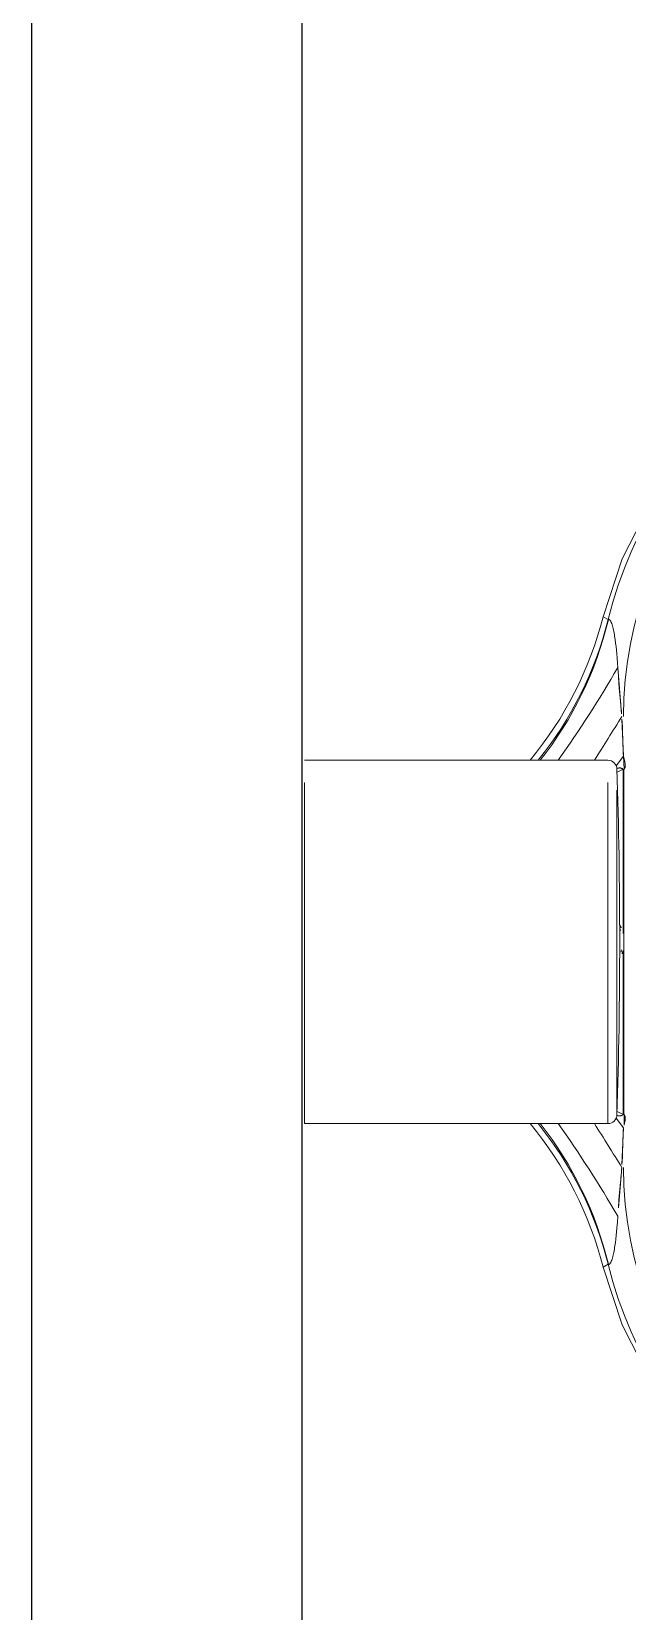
# Model space of a CAD drawing. Header units: inches. Extents: x 542787 to 543192, y 9574025 to 9574373.
# Drawn here: x 543040.541 to 543040.6072, y 9574114.2701 to 9574114.4456 of the extents above; entities that cross this region are included whole.
import ezdxf

# ---------------------------------------------------------------- set-up
doc = ezdxf.new("R2010")
doc.units = ezdxf.units.IN
doc.header["$MEASUREMENT"] = 0
doc.layers.add('I-ARQ', color=8, linetype='Continuous')

msp = doc.modelspace()

# ---------------------------------------------------------------- linework, layer by layer
at = {"layer": 'I-ARQ'}
for p, q in [((543040.54101, 9574115.05451), (543040.54101, 9574113.84451)), ((543040.57101, 9574115.05451), (543040.57101, 9574113.84451))]:
    msp.add_line(p, q, dxfattribs=at)
at = {"layer": 'I-ARQ', "lineweight": 5}
for points, knots in [([(543040.60449, 9574114.38064), (543040.60449, 9574114.38064), (543040.60662, 9574114.38705), (543040.60662, 9574114.38705), (543040.60662, 9574114.38705), (543040.60662, 9574114.38705), (543040.60967, 9574114.39308), (543040.60967, 9574114.39308), (543040.60967, 9574114.39308), (543040.60967, 9574114.39308), (543040.61356, 9574114.3986), (543040.61356, 9574114.3986), (543040.61356, 9574114.3986), (543040.61356, 9574114.3986), (543040.61822, 9574114.4035), (543040.61822, 9574114.4035), (543040.61822, 9574114.4035), (543040.61822, 9574114.4035), (543040.62355, 9574114.40766), (543040.62355, 9574114.40766), (543040.62355, 9574114.40766), (543040.62355, 9574114.40766), (543040.62943, 9574114.41101), (543040.62943, 9574114.41101), (543040.62943, 9574114.41101), (543040.62943, 9574114.41101), (543040.63574, 9574114.41346), (543040.63574, 9574114.41346), (543040.63574, 9574114.41346), (543040.63574, 9574114.41346), (543040.64234, 9574114.41497), (543040.64234, 9574114.41497), (543040.64234, 9574114.41497), (543040.64234, 9574114.41497), (543040.64909, 9574114.41551), (543040.64909, 9574114.41551)], [0, 0, 0, 0, 0.111111, 0.111111, 0.111111, 0.111111, 0.222222, 0.222222, 0.222222, 0.222222, 0.333333, 0.333333, 0.333333, 0.333333, 0.444444, 0.444444, 0.444444, 0.444444, 0.555556, 0.555556, 0.555556, 0.555556, 0.666667, 0.666667, 0.666667, 0.666667, 0.777778, 0.777778, 0.777778, 0.777778, 0.888889, 0.888889, 0.888889, 0.888889, 1, 1, 1, 1]), ([(543040.60506, 9574114.38031), (543040.61018, 9574114.40124), (543040.62932, 9574114.41568), (543040.65085, 9574114.41484), (543040.65085, 9574114.41484), (543040.67238, 9574114.41401), (543040.69035, 9574114.39813), (543040.69382, 9574114.37686)], [0, 0, 0, 0, 0.5, 0.5, 0.5, 0.5, 1, 1, 1, 1]), ([(543040.60676, 9574114.36955), (543040.60676, 9574114.3916), (543040.62369, 9574114.40996), (543040.64567, 9574114.41174), (543040.64567, 9574114.41174), (543040.66765, 9574114.41353), (543040.68731, 9574114.39814), (543040.69087, 9574114.37638)], [0, 0, 0, 0, 0.5, 0.5, 0.5, 0.5, 1, 1, 1, 1]), ([(543040.60506, 9574114.38031), (543040.60506, 9574114.38031), (543040.60506, 9574114.3803), (543040.60506, 9574114.3803), (543040.60506, 9574114.3803), (543040.60506, 9574114.3803), (543040.60507, 9574114.3803), (543040.60507, 9574114.3803), (543040.60507, 9574114.3803), (543040.60507, 9574114.3803), (543040.60507, 9574114.38029), (543040.60507, 9574114.38029), (543040.60507, 9574114.38029), (543040.60507, 9574114.38029), (543040.60507, 9574114.38029), (543040.60507, 9574114.38029), (543040.60507, 9574114.38029), (543040.60507, 9574114.38029), (543040.60507, 9574114.38029), (543040.60507, 9574114.38029), (543040.60507, 9574114.38029), (543040.60507, 9574114.38029), (543040.60507, 9574114.38029), (543040.60507, 9574114.38029), (543040.60507, 9574114.38029), (543040.60507, 9574114.38029), (543040.60508, 9574114.3803), (543040.60508, 9574114.3803), (543040.60508, 9574114.3803), (543040.60508, 9574114.3803), (543040.60508, 9574114.3803), (543040.60508, 9574114.3803)], [0, 0, 0, 0, 0.125, 0.125, 0.125, 0.125, 0.25, 0.25, 0.25, 0.25, 0.375, 0.375, 0.375, 0.375, 0.5, 0.5, 0.5, 0.5, 0.625, 0.625, 0.625, 0.625, 0.75, 0.75, 0.75, 0.75, 0.875, 0.875, 0.875, 0.875, 1, 1, 1, 1]), ([(543040.60508, 9574114.3803), (543040.60508, 9574114.3803), (543040.6051, 9574114.38031), (543040.6051, 9574114.38031), (543040.6051, 9574114.38031), (543040.6051, 9574114.38031), (543040.60511, 9574114.38033), (543040.60511, 9574114.38033), (543040.60511, 9574114.38033), (543040.60511, 9574114.38033), (543040.60513, 9574114.38033), (543040.60513, 9574114.38033), (543040.60513, 9574114.38033), (543040.60513, 9574114.38033), (543040.60515, 9574114.38033), (543040.60515, 9574114.38033), (543040.60515, 9574114.38033), (543040.60515, 9574114.38033), (543040.60517, 9574114.38033), (543040.60517, 9574114.38033), (543040.60517, 9574114.38033), (543040.60517, 9574114.38033), (543040.60519, 9574114.38032), (543040.60519, 9574114.38032), (543040.60519, 9574114.38032), (543040.60519, 9574114.38032), (543040.60521, 9574114.3803), (543040.60521, 9574114.3803), (543040.60521, 9574114.3803), (543040.60521, 9574114.3803), (543040.60523, 9574114.38029), (543040.60523, 9574114.38029), (543040.60523, 9574114.38029), (543040.60523, 9574114.38029), (543040.60525, 9574114.38026), (543040.60525, 9574114.38026), (543040.60525, 9574114.38026), (543040.60525, 9574114.38026), (543040.60527, 9574114.38024), (543040.60527, 9574114.38024), (543040.60527, 9574114.38024), (543040.60527, 9574114.38024), (543040.60529, 9574114.3802), (543040.60529, 9574114.3802), (543040.60529, 9574114.3802), (543040.60529, 9574114.3802), (543040.60532, 9574114.38017), (543040.60532, 9574114.38017), (543040.60532, 9574114.38017), (543040.60532, 9574114.38017), (543040.60534, 9574114.38013), (543040.60534, 9574114.38013), (543040.60534, 9574114.38013), (543040.60534, 9574114.38013), (543040.60536, 9574114.38008), (543040.60536, 9574114.38008), (543040.60536, 9574114.38008), (543040.60536, 9574114.38008), (543040.6054, 9574114.37998), (543040.6054, 9574114.37998), (543040.6054, 9574114.37998), (543040.6054, 9574114.37998), (543040.60545, 9574114.37987), (543040.60545, 9574114.37987), (543040.60545, 9574114.37987), (543040.60545, 9574114.37987), (543040.60549, 9574114.37975), (543040.60549, 9574114.37975), (543040.60549, 9574114.37975), (543040.60549, 9574114.37975), (543040.60553, 9574114.37961), (543040.60553, 9574114.37961), (543040.60553, 9574114.37961), (543040.60553, 9574114.37961), (543040.60558, 9574114.37947), (543040.60558, 9574114.37947), (543040.60558, 9574114.37947), (543040.60558, 9574114.37947), (543040.60561, 9574114.37932), (543040.60561, 9574114.37932), (543040.60561, 9574114.37932), (543040.60561, 9574114.37932), (543040.60565, 9574114.37915), (543040.60565, 9574114.37915), (543040.60565, 9574114.37915), (543040.60565, 9574114.37915), (543040.60569, 9574114.37899), (543040.60569, 9574114.37899), (543040.60569, 9574114.37899), (543040.60569, 9574114.37899), (543040.60572, 9574114.37882), (543040.60572, 9574114.37882), (543040.60572, 9574114.37882), (543040.60572, 9574114.37882), (543040.60575, 9574114.37864), (543040.60575, 9574114.37864), (543040.60575, 9574114.37864), (543040.60575, 9574114.37864), (543040.60578, 9574114.37846), (543040.60578, 9574114.37846), (543040.60578, 9574114.37846), (543040.60578, 9574114.37846), (543040.60581, 9574114.37828), (543040.60581, 9574114.37828), (543040.60581, 9574114.37828), (543040.60581, 9574114.37828), (543040.60584, 9574114.37809), (543040.60584, 9574114.37809), (543040.60584, 9574114.37809), (543040.60584, 9574114.37809), (543040.60589, 9574114.37771), (543040.60589, 9574114.37771), (543040.60589, 9574114.37771), (543040.60589, 9574114.37771), (543040.60594, 9574114.37731), (543040.60594, 9574114.37731), (543040.60594, 9574114.37731), (543040.60594, 9574114.37731), (543040.60598, 9574114.37691), (543040.60598, 9574114.37691), (543040.60598, 9574114.37691), (543040.60598, 9574114.37691), (543040.60602, 9574114.3765), (543040.60602, 9574114.3765), (543040.60602, 9574114.3765), (543040.60602, 9574114.3765), (543040.60605, 9574114.37608), (543040.60605, 9574114.37608), (543040.60605, 9574114.37608), (543040.60605, 9574114.37608), (543040.6061, 9574114.37543), (543040.6061, 9574114.37543), (543040.6061, 9574114.37543), (543040.6061, 9574114.37543), (543040.60613, 9574114.37498), (543040.60613, 9574114.37498)], [0, 0, 0, 0, 0.029412, 0.029412, 0.029412, 0.029412, 0.058824, 0.058824, 0.058824, 0.058824, 0.088235, 0.088235, 0.088235, 0.088235, 0.117647, 0.117647, 0.117647, 0.117647, 0.147059, 0.147059, 0.147059, 0.147059, 0.176471, 0.176471, 0.176471, 0.176471, 0.205882, 0.205882, 0.205882, 0.205882, 0.235294, 0.235294, 0.235294, 0.235294, 0.264706, 0.264706, 0.264706, 0.264706, 0.294118, 0.294118, 0.294118, 0.294118, 0.323529, 0.323529, 0.323529, 0.323529, 0.352941, 0.352941, 0.352941, 0.352941, 0.382353, 0.382353, 0.382353, 0.382353, 0.411765, 0.411765, 0.411765, 0.411765, 0.441176, 0.441176, 0.441176, 0.441176, 0.470588, 0.470588, 0.470588, 0.470588, 0.5, 0.5, 0.5, 0.5, 0.529412, 0.529412, 0.529412, 0.529412, 0.558824, 0.558824, 0.558824, 0.558824, 0.588235, 0.588235, 0.588235, 0.588235, 0.617647, 0.617647, 0.617647, 0.617647, 0.647059, 0.647059, 0.647059, 0.647059, 0.676471, 0.676471, 0.676471, 0.676471, 0.705882, 0.705882, 0.705882, 0.705882, 0.735294, 0.735294, 0.735294, 0.735294, 0.764706, 0.764706, 0.764706, 0.764706, 0.794118, 0.794118, 0.794118, 0.794118, 0.823529, 0.823529, 0.823529, 0.823529, 0.852941, 0.852941, 0.852941, 0.852941, 0.882353, 0.882353, 0.882353, 0.882353, 0.911765, 0.911765, 0.911765, 0.911765, 0.941176, 0.941176, 0.941176, 0.941176, 0.970588, 0.970588, 0.970588, 0.970588, 1, 1, 1, 1]), ([(543040.60613, 9574114.37498), (543040.60613, 9574114.37498), (543040.60619, 9574114.37406), (543040.60619, 9574114.37406), (543040.60619, 9574114.37406), (543040.60619, 9574114.37406), (543040.60625, 9574114.37317), (543040.60625, 9574114.37317), (543040.60625, 9574114.37317), (543040.60625, 9574114.37317), (543040.60632, 9574114.37234), (543040.60632, 9574114.37234), (543040.60632, 9574114.37234), (543040.60632, 9574114.37234), (543040.60639, 9574114.37162), (543040.60639, 9574114.37162), (543040.60639, 9574114.37162), (543040.60639, 9574114.37162), (543040.60642, 9574114.3712), (543040.60642, 9574114.3712), (543040.60642, 9574114.3712), (543040.60642, 9574114.3712), (543040.60645, 9574114.37099), (543040.60645, 9574114.37099), (543040.60645, 9574114.37099), (543040.60645, 9574114.37099), (543040.60648, 9574114.3707), (543040.60648, 9574114.3707), (543040.60648, 9574114.3707), (543040.60648, 9574114.3707), (543040.60651, 9574114.37041), (543040.60651, 9574114.37041), (543040.60651, 9574114.37041), (543040.60651, 9574114.37041), (543040.60653, 9574114.37013), (543040.60653, 9574114.37013), (543040.60653, 9574114.37013), (543040.60653, 9574114.37013), (543040.60655, 9574114.36984), (543040.60655, 9574114.36984), (543040.60655, 9574114.36984), (543040.60655, 9574114.36984), (543040.60657, 9574114.36955), (543040.60657, 9574114.36955)], [0, 0, 0, 0, 0.090909, 0.090909, 0.090909, 0.090909, 0.181818, 0.181818, 0.181818, 0.181818, 0.272727, 0.272727, 0.272727, 0.272727, 0.363636, 0.363636, 0.363636, 0.363636, 0.454545, 0.454545, 0.454545, 0.454545, 0.545455, 0.545455, 0.545455, 0.545455, 0.636364, 0.636364, 0.636364, 0.636364, 0.727273, 0.727273, 0.727273, 0.727273, 0.818182, 0.818182, 0.818182, 0.818182, 0.909091, 0.909091, 0.909091, 0.909091, 1, 1, 1, 1]), ([(543040.60676, 9574114.36516), (543040.60676, 9574114.36516), (543040.60674, 9574114.36548), (543040.60674, 9574114.36548), (543040.60674, 9574114.36548), (543040.60674, 9574114.36548), (543040.60673, 9574114.36581), (543040.60673, 9574114.36581), (543040.60673, 9574114.36581), (543040.60673, 9574114.36581), (543040.60672, 9574114.36602), (543040.60672, 9574114.36602), (543040.60672, 9574114.36602), (543040.60672, 9574114.36602), (543040.6067, 9574114.36645), (543040.6067, 9574114.36645), (543040.6067, 9574114.36645), (543040.6067, 9574114.36645), (543040.60668, 9574114.36708), (543040.60668, 9574114.36708), (543040.60668, 9574114.36708), (543040.60668, 9574114.36708), (543040.60666, 9574114.36771), (543040.60666, 9574114.36771), (543040.60666, 9574114.36771), (543040.60666, 9574114.36771), (543040.60664, 9574114.36834), (543040.60664, 9574114.36834), (543040.60664, 9574114.36834), (543040.60664, 9574114.36834), (543040.60661, 9574114.36896), (543040.60661, 9574114.36896), (543040.60661, 9574114.36896), (543040.60661, 9574114.36896), (543040.60659, 9574114.36925), (543040.60659, 9574114.36925), (543040.60659, 9574114.36925), (543040.60659, 9574114.36925), (543040.60657, 9574114.36955), (543040.60657, 9574114.36955)], [0, 0, 0, 0, 0.1, 0.1, 0.1, 0.1, 0.2, 0.2, 0.2, 0.2, 0.3, 0.3, 0.3, 0.3, 0.4, 0.4, 0.4, 0.4, 0.5, 0.5, 0.5, 0.5, 0.6, 0.6, 0.6, 0.6, 0.7, 0.7, 0.7, 0.7, 0.8, 0.8, 0.8, 0.8, 0.9, 0.9, 0.9, 0.9, 1, 1, 1, 1]), ([(543040.60676, 9574114.36516), (543040.60676, 9574114.36516), (543040.60685, 9574114.3648), (543040.60685, 9574114.3648), (543040.60685, 9574114.3648), (543040.60685, 9574114.3648), (543040.6069, 9574114.36459), (543040.6069, 9574114.36459), (543040.6069, 9574114.36459), (543040.6069, 9574114.36459), (543040.60692, 9574114.36446), (543040.60692, 9574114.36446), (543040.60692, 9574114.36446), (543040.60692, 9574114.36446), (543040.60694, 9574114.36433), (543040.60694, 9574114.36433), (543040.60694, 9574114.36433), (543040.60694, 9574114.36433), (543040.60696, 9574114.36424), (543040.60696, 9574114.36424), (543040.60696, 9574114.36424), (543040.60696, 9574114.36424), (543040.60696, 9574114.36415), (543040.60696, 9574114.36415), (543040.60696, 9574114.36415), (543040.60696, 9574114.36415), (543040.60696, 9574114.3641), (543040.60696, 9574114.3641), (543040.60696, 9574114.3641), (543040.60696, 9574114.3641), (543040.60696, 9574114.36405), (543040.60696, 9574114.36405), (543040.60696, 9574114.36405), (543040.60696, 9574114.36405), (543040.60696, 9574114.36401), (543040.60696, 9574114.36401), (543040.60696, 9574114.36401), (543040.60696, 9574114.36401), (543040.60695, 9574114.36396), (543040.60695, 9574114.36396), (543040.60695, 9574114.36396), (543040.60695, 9574114.36396), (543040.60694, 9574114.36392), (543040.60694, 9574114.36392), (543040.60694, 9574114.36392), (543040.60694, 9574114.36392), (543040.60693, 9574114.36387), (543040.60693, 9574114.36387), (543040.60693, 9574114.36387), (543040.60693, 9574114.36387), (543040.60691, 9574114.36383), (543040.60691, 9574114.36383), (543040.60691, 9574114.36383), (543040.60691, 9574114.36383), (543040.60689, 9574114.36379), (543040.60689, 9574114.36379), (543040.60689, 9574114.36379), (543040.60689, 9574114.36379), (543040.60687, 9574114.36376), (543040.60687, 9574114.36376), (543040.60687, 9574114.36376), (543040.60687, 9574114.36376), (543040.60685, 9574114.36372), (543040.60685, 9574114.36372), (543040.60685, 9574114.36372), (543040.60685, 9574114.36372), (543040.60683, 9574114.36371), (543040.60683, 9574114.36371), (543040.60683, 9574114.36371), (543040.60683, 9574114.36371), (543040.60682, 9574114.36369), (543040.60682, 9574114.36369)], [0, 0, 0, 0, 0.055556, 0.055556, 0.055556, 0.055556, 0.111111, 0.111111, 0.111111, 0.111111, 0.166667, 0.166667, 0.166667, 0.166667, 0.222222, 0.222222, 0.222222, 0.222222, 0.277778, 0.277778, 0.277778, 0.277778, 0.333333, 0.333333, 0.333333, 0.333333, 0.388889, 0.388889, 0.388889, 0.388889, 0.444444, 0.444444, 0.444444, 0.444444, 0.5, 0.5, 0.5, 0.5, 0.555556, 0.555556, 0.555556, 0.555556, 0.611111, 0.611111, 0.611111, 0.611111, 0.666667, 0.666667, 0.666667, 0.666667, 0.722222, 0.722222, 0.722222, 0.722222, 0.777778, 0.777778, 0.777778, 0.777778, 0.833333, 0.833333, 0.833333, 0.833333, 0.888889, 0.888889, 0.888889, 0.888889, 0.944444, 0.944444, 0.944444, 0.944444, 1, 1, 1, 1]), ([(543040.60603, 9574114.36378), (543040.60603, 9574114.36378), (543040.60612, 9574114.3638), (543040.60612, 9574114.3638), (543040.60612, 9574114.3638), (543040.60612, 9574114.3638), (543040.6062, 9574114.36382), (543040.6062, 9574114.36382), (543040.6062, 9574114.36382), (543040.6062, 9574114.36382), (543040.60624, 9574114.36382), (543040.60624, 9574114.36382), (543040.60624, 9574114.36382), (543040.60624, 9574114.36382), (543040.60628, 9574114.36383), (543040.60628, 9574114.36383), (543040.60628, 9574114.36383), (543040.60628, 9574114.36383), (543040.60632, 9574114.36383), (543040.60632, 9574114.36383), (543040.60632, 9574114.36383), (543040.60632, 9574114.36383), (543040.60636, 9574114.36383), (543040.60636, 9574114.36383), (543040.60636, 9574114.36383), (543040.60636, 9574114.36383), (543040.6064, 9574114.36383), (543040.6064, 9574114.36383), (543040.6064, 9574114.36383), (543040.6064, 9574114.36383), (543040.60644, 9574114.36383), (543040.60644, 9574114.36383), (543040.60644, 9574114.36383), (543040.60644, 9574114.36383), (543040.60648, 9574114.36382), (543040.60648, 9574114.36382), (543040.60648, 9574114.36382), (543040.60648, 9574114.36382), (543040.60651, 9574114.36381), (543040.60651, 9574114.36381), (543040.60651, 9574114.36381), (543040.60651, 9574114.36381), (543040.60654, 9574114.36379), (543040.60654, 9574114.36379), (543040.60654, 9574114.36379), (543040.60654, 9574114.36379), (543040.60658, 9574114.36378), (543040.60658, 9574114.36378), (543040.60658, 9574114.36378), (543040.60658, 9574114.36378), (543040.60661, 9574114.36376), (543040.60661, 9574114.36376), (543040.60661, 9574114.36376), (543040.60661, 9574114.36376), (543040.60664, 9574114.36374), (543040.60664, 9574114.36374), (543040.60664, 9574114.36374), (543040.60664, 9574114.36374), (543040.60667, 9574114.36372), (543040.60667, 9574114.36372), (543040.60667, 9574114.36372), (543040.60667, 9574114.36372), (543040.6067, 9574114.3637), (543040.6067, 9574114.3637), (543040.6067, 9574114.3637), (543040.6067, 9574114.3637), (543040.60671, 9574114.36369), (543040.60671, 9574114.36369)], [0, 0, 0, 0, 0.058824, 0.058824, 0.058824, 0.058824, 0.117647, 0.117647, 0.117647, 0.117647, 0.176471, 0.176471, 0.176471, 0.176471, 0.235294, 0.235294, 0.235294, 0.235294, 0.294118, 0.294118, 0.294118, 0.294118, 0.352941, 0.352941, 0.352941, 0.352941, 0.411765, 0.411765, 0.411765, 0.411765, 0.470588, 0.470588, 0.470588, 0.470588, 0.529412, 0.529412, 0.529412, 0.529412, 0.588235, 0.588235, 0.588235, 0.588235, 0.647059, 0.647059, 0.647059, 0.647059, 0.705882, 0.705882, 0.705882, 0.705882, 0.764706, 0.764706, 0.764706, 0.764706, 0.823529, 0.823529, 0.823529, 0.823529, 0.882353, 0.882353, 0.882353, 0.882353, 0.941176, 0.941176, 0.941176, 0.941176, 1, 1, 1, 1]), ([(543040.60671, 9574114.36369), (543040.60671, 9574114.36369), (543040.60672, 9574114.36365), (543040.60672, 9574114.36365), (543040.60672, 9574114.36365), (543040.60672, 9574114.36365), (543040.60672, 9574114.36364), (543040.60672, 9574114.36364), (543040.60672, 9574114.36364), (543040.60672, 9574114.36364), (543040.60672, 9574114.36359), (543040.60672, 9574114.36359), (543040.60672, 9574114.36359), (543040.60672, 9574114.36359), (543040.60672, 9574114.36349), (543040.60672, 9574114.36349), (543040.60672, 9574114.36349), (543040.60672, 9574114.36349), (543040.60672, 9574114.36328), (543040.60672, 9574114.36328), (543040.60672, 9574114.36328), (543040.60672, 9574114.36328), (543040.60672, 9574114.36287), (543040.60672, 9574114.36287), (543040.60672, 9574114.36287), (543040.60672, 9574114.36287), (543040.60672, 9574114.36203), (543040.60672, 9574114.36203), (543040.60672, 9574114.36203), (543040.60672, 9574114.36203), (543040.60672, 9574114.35855), (543040.60672, 9574114.35855), (543040.60672, 9574114.35855), (543040.60672, 9574114.35855), (543040.60672, 9574114.34545), (543040.60672, 9574114.34545)], [0, 0, 0, 0, 0.111111, 0.111111, 0.111111, 0.111111, 0.222222, 0.222222, 0.222222, 0.222222, 0.333333, 0.333333, 0.333333, 0.333333, 0.444444, 0.444444, 0.444444, 0.444444, 0.555556, 0.555556, 0.555556, 0.555556, 0.666667, 0.666667, 0.666667, 0.666667, 0.777778, 0.777778, 0.777778, 0.777778, 0.888889, 0.888889, 0.888889, 0.888889, 1, 1, 1, 1]), ([(543040.60682, 9574114.36369), (543040.60682, 9574114.36369), (543040.60681, 9574114.36365), (543040.60681, 9574114.36365), (543040.60681, 9574114.36365), (543040.60681, 9574114.36365), (543040.60681, 9574114.36363), (543040.60681, 9574114.36363), (543040.60681, 9574114.36363), (543040.60681, 9574114.36363), (543040.60681, 9574114.36358), (543040.60681, 9574114.36358), (543040.60681, 9574114.36358), (543040.60681, 9574114.36358), (543040.60681, 9574114.36348), (543040.60681, 9574114.36348), (543040.60681, 9574114.36348), (543040.60681, 9574114.36348), (543040.60681, 9574114.36326), (543040.60681, 9574114.36326), (543040.60681, 9574114.36326), (543040.60681, 9574114.36326), (543040.60681, 9574114.36283), (543040.60681, 9574114.36283), (543040.60681, 9574114.36283), (543040.60681, 9574114.36283), (543040.60681, 9574114.36195), (543040.60681, 9574114.36195), (543040.60681, 9574114.36195), (543040.60681, 9574114.36195), (543040.60681, 9574114.35829), (543040.60681, 9574114.35829), (543040.60681, 9574114.35829), (543040.60681, 9574114.35829), (543040.60681, 9574114.34451), (543040.60681, 9574114.34451)], [0, 0, 0, 0, 0.111111, 0.111111, 0.111111, 0.111111, 0.222222, 0.222222, 0.222222, 0.222222, 0.333333, 0.333333, 0.333333, 0.333333, 0.444444, 0.444444, 0.444444, 0.444444, 0.555556, 0.555556, 0.555556, 0.555556, 0.666667, 0.666667, 0.666667, 0.666667, 0.777778, 0.777778, 0.777778, 0.777778, 0.888889, 0.888889, 0.888889, 0.888889, 1, 1, 1, 1]), ([(543040.60672, 9574114.34356), (543040.60672, 9574114.34356), (543040.60672, 9574114.33182), (543040.60672, 9574114.33182), (543040.60672, 9574114.33182), (543040.60672, 9574114.33182), (543040.60672, 9574114.32739), (543040.60672, 9574114.32739), (543040.60672, 9574114.32739), (543040.60672, 9574114.32739), (543040.60672, 9574114.32634), (543040.60672, 9574114.32634), (543040.60672, 9574114.32634), (543040.60672, 9574114.32634), (543040.60672, 9574114.32583), (543040.60672, 9574114.32583), (543040.60672, 9574114.32583), (543040.60672, 9574114.32583), (543040.60672, 9574114.32558), (543040.60672, 9574114.32558), (543040.60672, 9574114.32558), (543040.60672, 9574114.32558), (543040.60672, 9574114.32545), (543040.60672, 9574114.32545), (543040.60672, 9574114.32545), (543040.60672, 9574114.32545), (543040.60672, 9574114.32539), (543040.60672, 9574114.32539), (543040.60672, 9574114.32539), (543040.60672, 9574114.32539), (543040.60672, 9574114.32537), (543040.60672, 9574114.32537), (543040.60672, 9574114.32537), (543040.60672, 9574114.32537), (543040.60671, 9574114.32532), (543040.60671, 9574114.32532)], [0, 0, 0, 0, 0.111111, 0.111111, 0.111111, 0.111111, 0.222222, 0.222222, 0.222222, 0.222222, 0.333333, 0.333333, 0.333333, 0.333333, 0.444444, 0.444444, 0.444444, 0.444444, 0.555556, 0.555556, 0.555556, 0.555556, 0.666667, 0.666667, 0.666667, 0.666667, 0.777778, 0.777778, 0.777778, 0.777778, 0.888889, 0.888889, 0.888889, 0.888889, 1, 1, 1, 1]), ([(543040.60681, 9574114.34451), (543040.60681, 9574114.34451), (543040.60681, 9574114.33218), (543040.60681, 9574114.33218), (543040.60681, 9574114.33218), (543040.60681, 9574114.33218), (543040.60681, 9574114.3275), (543040.60681, 9574114.3275), (543040.60681, 9574114.3275), (543040.60681, 9574114.3275), (543040.60681, 9574114.32639), (543040.60681, 9574114.32639), (543040.60681, 9574114.32639), (543040.60681, 9574114.32639), (543040.60681, 9574114.32585), (543040.60681, 9574114.32585), (543040.60681, 9574114.32585), (543040.60681, 9574114.32585), (543040.60681, 9574114.32559), (543040.60681, 9574114.32559), (543040.60681, 9574114.32559), (543040.60681, 9574114.32559), (543040.60681, 9574114.32546), (543040.60681, 9574114.32546), (543040.60681, 9574114.32546), (543040.60681, 9574114.32546), (543040.60681, 9574114.32539), (543040.60681, 9574114.32539), (543040.60681, 9574114.32539), (543040.60681, 9574114.32539), (543040.60681, 9574114.32537), (543040.60681, 9574114.32537), (543040.60681, 9574114.32537), (543040.60681, 9574114.32537), (543040.60682, 9574114.32532), (543040.60682, 9574114.32532)], [0, 0, 0, 0, 0.111111, 0.111111, 0.111111, 0.111111, 0.222222, 0.222222, 0.222222, 0.222222, 0.333333, 0.333333, 0.333333, 0.333333, 0.444444, 0.444444, 0.444444, 0.444444, 0.555556, 0.555556, 0.555556, 0.555556, 0.666667, 0.666667, 0.666667, 0.666667, 0.777778, 0.777778, 0.777778, 0.777778, 0.888889, 0.888889, 0.888889, 0.888889, 1, 1, 1, 1]), ([(543040.57101, 9574114.33703), (543040.57101, 9574114.33703), (543040.57101, 9574114.33703), (543040.57101, 9574114.33703), (543040.57101, 9574114.33703), (543040.57101, 9574114.33703), (543040.57101, 9574114.33703), (543040.57101, 9574114.33703), (543040.57101, 9574114.33703), (543040.57101, 9574114.33703), (543040.57101, 9574114.33703), (543040.57101, 9574114.33703), (543040.57101, 9574114.33703), (543040.57101, 9574114.33703), (543040.57101, 9574114.33703), (543040.57101, 9574114.33703), (543040.57101, 9574114.33703), (543040.57101, 9574114.33703), (543040.57101, 9574114.33703), (543040.57101, 9574114.33703), (543040.57101, 9574114.33703), (543040.57101, 9574114.33703), (543040.57101, 9574114.33703), (543040.57101, 9574114.33703), (543040.57101, 9574114.33703), (543040.57101, 9574114.33703), (543040.57101, 9574114.33703), (543040.57101, 9574114.33703), (543040.57101, 9574114.33703), (543040.57101, 9574114.33703), (543040.57101, 9574114.33703), (543040.57101, 9574114.33703), (543040.57101, 9574114.33703), (543040.57101, 9574114.33703), (543040.57101, 9574114.33703), (543040.57101, 9574114.33703)], [0, 0, 0, 0, 0.111111, 0.111111, 0.111111, 0.111111, 0.222222, 0.222222, 0.222222, 0.222222, 0.333333, 0.333333, 0.333333, 0.333333, 0.444444, 0.444444, 0.444444, 0.444444, 0.555556, 0.555556, 0.555556, 0.555556, 0.666667, 0.666667, 0.666667, 0.666667, 0.777778, 0.777778, 0.777778, 0.777778, 0.888889, 0.888889, 0.888889, 0.888889, 1, 1, 1, 1]), ([(543040.60671, 9574114.32532), (543040.60671, 9574114.32532), (543040.6067, 9574114.32531), (543040.6067, 9574114.32531), (543040.6067, 9574114.32531), (543040.6067, 9574114.32531), (543040.60667, 9574114.32529), (543040.60667, 9574114.32529), (543040.60667, 9574114.32529), (543040.60667, 9574114.32529), (543040.60663, 9574114.32527), (543040.60663, 9574114.32527), (543040.60663, 9574114.32527), (543040.60663, 9574114.32527), (543040.6066, 9574114.32524), (543040.6066, 9574114.32524), (543040.6066, 9574114.32524), (543040.6066, 9574114.32524), (543040.60656, 9574114.32523), (543040.60656, 9574114.32523), (543040.60656, 9574114.32523), (543040.60656, 9574114.32523), (543040.60652, 9574114.32521), (543040.60652, 9574114.32521), (543040.60652, 9574114.32521), (543040.60652, 9574114.32521), (543040.60648, 9574114.3252), (543040.60648, 9574114.3252), (543040.60648, 9574114.3252), (543040.60648, 9574114.3252), (543040.60644, 9574114.32519), (543040.60644, 9574114.32519), (543040.60644, 9574114.32519), (543040.60644, 9574114.32519), (543040.6064, 9574114.32518), (543040.6064, 9574114.32518), (543040.6064, 9574114.32518), (543040.6064, 9574114.32518), (543040.60636, 9574114.32518), (543040.60636, 9574114.32518), (543040.60636, 9574114.32518), (543040.60636, 9574114.32518), (543040.60631, 9574114.32518), (543040.60631, 9574114.32518), (543040.60631, 9574114.32518), (543040.60631, 9574114.32518), (543040.60627, 9574114.32518), (543040.60627, 9574114.32518), (543040.60627, 9574114.32518), (543040.60627, 9574114.32518), (543040.60622, 9574114.32519), (543040.60622, 9574114.32519), (543040.60622, 9574114.32519), (543040.60622, 9574114.32519), (543040.60617, 9574114.3252), (543040.60617, 9574114.3252), (543040.60617, 9574114.3252), (543040.60617, 9574114.3252), (543040.60608, 9574114.32522), (543040.60608, 9574114.32522), (543040.60608, 9574114.32522), (543040.60608, 9574114.32522), (543040.60603, 9574114.32523), (543040.60603, 9574114.32523)], [0, 0, 0, 0, 0.0625, 0.0625, 0.0625, 0.0625, 0.125, 0.125, 0.125, 0.125, 0.1875, 0.1875, 0.1875, 0.1875, 0.25, 0.25, 0.25, 0.25, 0.3125, 0.3125, 0.3125, 0.3125, 0.375, 0.375, 0.375, 0.375, 0.4375, 0.4375, 0.4375, 0.4375, 0.5, 0.5, 0.5, 0.5, 0.5625, 0.5625, 0.5625, 0.5625, 0.625, 0.625, 0.625, 0.625, 0.6875, 0.6875, 0.6875, 0.6875, 0.75, 0.75, 0.75, 0.75, 0.8125, 0.8125, 0.8125, 0.8125, 0.875, 0.875, 0.875, 0.875, 0.9375, 0.9375, 0.9375, 0.9375, 1, 1, 1, 1]), ([(543040.60682, 9574114.32532), (543040.60682, 9574114.32532), (543040.60684, 9574114.32529), (543040.60684, 9574114.32529), (543040.60684, 9574114.32529), (543040.60684, 9574114.32529), (543040.60687, 9574114.32526), (543040.60687, 9574114.32526), (543040.60687, 9574114.32526), (543040.60687, 9574114.32526), (543040.60689, 9574114.32523), (543040.60689, 9574114.32523), (543040.60689, 9574114.32523), (543040.60689, 9574114.32523), (543040.60691, 9574114.3252), (543040.60691, 9574114.3252), (543040.60691, 9574114.3252), (543040.60691, 9574114.3252), (543040.60692, 9574114.32516), (543040.60692, 9574114.32516), (543040.60692, 9574114.32516), (543040.60692, 9574114.32516), (543040.60694, 9574114.32512), (543040.60694, 9574114.32512), (543040.60694, 9574114.32512), (543040.60694, 9574114.32512), (543040.60695, 9574114.32508), (543040.60695, 9574114.32508), (543040.60695, 9574114.32508), (543040.60695, 9574114.32508), (543040.60695, 9574114.32504), (543040.60695, 9574114.32504), (543040.60695, 9574114.32504), (543040.60695, 9574114.32504), (543040.60696, 9574114.32499), (543040.60696, 9574114.32499), (543040.60696, 9574114.32499), (543040.60696, 9574114.32499), (543040.60696, 9574114.32495), (543040.60696, 9574114.32495), (543040.60696, 9574114.32495), (543040.60696, 9574114.32495), (543040.60696, 9574114.32487), (543040.60696, 9574114.32487), (543040.60696, 9574114.32487), (543040.60696, 9574114.32487), (543040.60696, 9574114.32478), (543040.60696, 9574114.32478), (543040.60696, 9574114.32478), (543040.60696, 9574114.32478), (543040.60695, 9574114.3247), (543040.60695, 9574114.3247), (543040.60695, 9574114.3247), (543040.60695, 9574114.3247), (543040.60693, 9574114.32461), (543040.60693, 9574114.32461), (543040.60693, 9574114.32461), (543040.60693, 9574114.32461), (543040.60692, 9574114.32453), (543040.60692, 9574114.32453), (543040.60692, 9574114.32453), (543040.60692, 9574114.32453), (543040.60689, 9574114.32438), (543040.60689, 9574114.32438), (543040.60689, 9574114.32438), (543040.60689, 9574114.32438), (543040.60683, 9574114.32415), (543040.60683, 9574114.32415), (543040.60683, 9574114.32415), (543040.60683, 9574114.32415), (543040.60676, 9574114.32385), (543040.60676, 9574114.32385)], [0, 0, 0, 0, 0.055556, 0.055556, 0.055556, 0.055556, 0.111111, 0.111111, 0.111111, 0.111111, 0.166667, 0.166667, 0.166667, 0.166667, 0.222222, 0.222222, 0.222222, 0.222222, 0.277778, 0.277778, 0.277778, 0.277778, 0.333333, 0.333333, 0.333333, 0.333333, 0.388889, 0.388889, 0.388889, 0.388889, 0.444444, 0.444444, 0.444444, 0.444444, 0.5, 0.5, 0.5, 0.5, 0.555556, 0.555556, 0.555556, 0.555556, 0.611111, 0.611111, 0.611111, 0.611111, 0.666667, 0.666667, 0.666667, 0.666667, 0.722222, 0.722222, 0.722222, 0.722222, 0.777778, 0.777778, 0.777778, 0.777778, 0.833333, 0.833333, 0.833333, 0.833333, 0.888889, 0.888889, 0.888889, 0.888889, 0.944444, 0.944444, 0.944444, 0.944444, 1, 1, 1, 1]), ([(543040.60676, 9574114.32385), (543040.60676, 9574114.32385), (543040.60674, 9574114.32353), (543040.60674, 9574114.32353), (543040.60674, 9574114.32353), (543040.60674, 9574114.32353), (543040.60673, 9574114.32321), (543040.60673, 9574114.32321), (543040.60673, 9574114.32321), (543040.60673, 9574114.32321), (543040.60672, 9574114.32299), (543040.60672, 9574114.32299), (543040.60672, 9574114.32299), (543040.60672, 9574114.32299), (543040.6067, 9574114.32257), (543040.6067, 9574114.32257), (543040.6067, 9574114.32257), (543040.6067, 9574114.32257), (543040.60668, 9574114.32193), (543040.60668, 9574114.32193), (543040.60668, 9574114.32193), (543040.60668, 9574114.32193), (543040.60666, 9574114.3213), (543040.60666, 9574114.3213), (543040.60666, 9574114.3213), (543040.60666, 9574114.3213), (543040.60664, 9574114.32067), (543040.60664, 9574114.32067), (543040.60664, 9574114.32067), (543040.60664, 9574114.32067), (543040.60661, 9574114.32006), (543040.60661, 9574114.32006), (543040.60661, 9574114.32006), (543040.60661, 9574114.32006), (543040.60659, 9574114.31976), (543040.60659, 9574114.31976), (543040.60659, 9574114.31976), (543040.60659, 9574114.31976), (543040.60657, 9574114.31946), (543040.60657, 9574114.31946)], [0, 0, 0, 0, 0.1, 0.1, 0.1, 0.1, 0.2, 0.2, 0.2, 0.2, 0.3, 0.3, 0.3, 0.3, 0.4, 0.4, 0.4, 0.4, 0.5, 0.5, 0.5, 0.5, 0.6, 0.6, 0.6, 0.6, 0.7, 0.7, 0.7, 0.7, 0.8, 0.8, 0.8, 0.8, 0.9, 0.9, 0.9, 0.9, 1, 1, 1, 1]), ([(543040.60657, 9574114.31946), (543040.60657, 9574114.31946), (543040.60655, 9574114.31917), (543040.60655, 9574114.31917), (543040.60655, 9574114.31917), (543040.60655, 9574114.31917), (543040.60653, 9574114.31889), (543040.60653, 9574114.31889), (543040.60653, 9574114.31889), (543040.60653, 9574114.31889), (543040.60651, 9574114.3186), (543040.60651, 9574114.3186), (543040.60651, 9574114.3186), (543040.60651, 9574114.3186), (543040.60648, 9574114.31831), (543040.60648, 9574114.31831), (543040.60648, 9574114.31831), (543040.60648, 9574114.31831), (543040.60645, 9574114.31802), (543040.60645, 9574114.31802), (543040.60645, 9574114.31802), (543040.60645, 9574114.31802), (543040.60643, 9574114.31781), (543040.60643, 9574114.31781), (543040.60643, 9574114.31781), (543040.60643, 9574114.31781), (543040.60639, 9574114.3174), (543040.60639, 9574114.3174), (543040.60639, 9574114.3174), (543040.60639, 9574114.3174), (543040.60632, 9574114.31667), (543040.60632, 9574114.31667), (543040.60632, 9574114.31667), (543040.60632, 9574114.31667), (543040.60625, 9574114.31585), (543040.60625, 9574114.31585), (543040.60625, 9574114.31585), (543040.60625, 9574114.31585), (543040.60619, 9574114.31495), (543040.60619, 9574114.31495), (543040.60619, 9574114.31495), (543040.60619, 9574114.31495), (543040.60613, 9574114.31403), (543040.60613, 9574114.31403)], [0, 0, 0, 0, 0.090909, 0.090909, 0.090909, 0.090909, 0.181818, 0.181818, 0.181818, 0.181818, 0.272727, 0.272727, 0.272727, 0.272727, 0.363636, 0.363636, 0.363636, 0.363636, 0.454545, 0.454545, 0.454545, 0.454545, 0.545455, 0.545455, 0.545455, 0.545455, 0.636364, 0.636364, 0.636364, 0.636364, 0.727273, 0.727273, 0.727273, 0.727273, 0.818182, 0.818182, 0.818182, 0.818182, 0.909091, 0.909091, 0.909091, 0.909091, 1, 1, 1, 1]), ([(543040.69087, 9574114.31263), (543040.68731, 9574114.29087), (543040.66765, 9574114.27548), (543040.64567, 9574114.27727), (543040.64567, 9574114.27727), (543040.62369, 9574114.27905), (543040.60676, 9574114.29741), (543040.60676, 9574114.31946)], [0, 0, 0, 0, 0.5, 0.5, 0.5, 0.5, 1, 1, 1, 1]), ([(543040.60613, 9574114.31403), (543040.60613, 9574114.31403), (543040.60608, 9574114.31336), (543040.60608, 9574114.31336), (543040.60608, 9574114.31336), (543040.60608, 9574114.31336), (543040.60603, 9574114.31272), (543040.60603, 9574114.31272), (543040.60603, 9574114.31272), (543040.60603, 9574114.31272), (543040.606, 9574114.31231), (543040.606, 9574114.31231), (543040.606, 9574114.31231), (543040.606, 9574114.31231), (543040.60596, 9574114.3119), (543040.60596, 9574114.3119), (543040.60596, 9574114.3119), (543040.60596, 9574114.3119), (543040.60591, 9574114.3115), (543040.60591, 9574114.3115), (543040.60591, 9574114.3115), (543040.60591, 9574114.3115), (543040.60587, 9574114.31111), (543040.60587, 9574114.31111), (543040.60587, 9574114.31111), (543040.60587, 9574114.31111), (543040.60584, 9574114.31092), (543040.60584, 9574114.31092), (543040.60584, 9574114.31092), (543040.60584, 9574114.31092), (543040.60581, 9574114.31074), (543040.60581, 9574114.31074), (543040.60581, 9574114.31074), (543040.60581, 9574114.31074), (543040.60578, 9574114.31055), (543040.60578, 9574114.31055), (543040.60578, 9574114.31055), (543040.60578, 9574114.31055), (543040.60575, 9574114.31037), (543040.60575, 9574114.31037), (543040.60575, 9574114.31037), (543040.60575, 9574114.31037), (543040.60572, 9574114.3102), (543040.60572, 9574114.3102), (543040.60572, 9574114.3102), (543040.60572, 9574114.3102), (543040.60569, 9574114.31002), (543040.60569, 9574114.31002), (543040.60569, 9574114.31002), (543040.60569, 9574114.31002), (543040.60565, 9574114.30986), (543040.60565, 9574114.30986), (543040.60565, 9574114.30986), (543040.60565, 9574114.30986), (543040.60561, 9574114.3097), (543040.60561, 9574114.3097), (543040.60561, 9574114.3097), (543040.60561, 9574114.3097), (543040.60558, 9574114.30955), (543040.60558, 9574114.30955), (543040.60558, 9574114.30955), (543040.60558, 9574114.30955), (543040.60553, 9574114.3094), (543040.60553, 9574114.3094), (543040.60553, 9574114.3094), (543040.60553, 9574114.3094), (543040.60549, 9574114.30927), (543040.60549, 9574114.30927), (543040.60549, 9574114.30927), (543040.60549, 9574114.30927), (543040.60545, 9574114.30914), (543040.60545, 9574114.30914), (543040.60545, 9574114.30914), (543040.60545, 9574114.30914), (543040.60541, 9574114.30903), (543040.60541, 9574114.30903), (543040.60541, 9574114.30903), (543040.60541, 9574114.30903), (543040.60536, 9574114.30893), (543040.60536, 9574114.30893), (543040.60536, 9574114.30893), (543040.60536, 9574114.30893), (543040.60534, 9574114.30889), (543040.60534, 9574114.30889), (543040.60534, 9574114.30889), (543040.60534, 9574114.30889), (543040.60532, 9574114.30885), (543040.60532, 9574114.30885), (543040.60532, 9574114.30885), (543040.60532, 9574114.30885), (543040.60529, 9574114.30881), (543040.60529, 9574114.30881), (543040.60529, 9574114.30881), (543040.60529, 9574114.30881), (543040.60527, 9574114.30878), (543040.60527, 9574114.30878), (543040.60527, 9574114.30878), (543040.60527, 9574114.30878), (543040.60525, 9574114.30875), (543040.60525, 9574114.30875), (543040.60525, 9574114.30875), (543040.60525, 9574114.30875), (543040.60523, 9574114.30873), (543040.60523, 9574114.30873), (543040.60523, 9574114.30873), (543040.60523, 9574114.30873), (543040.60521, 9574114.30871), (543040.60521, 9574114.30871), (543040.60521, 9574114.30871), (543040.60521, 9574114.30871), (543040.60519, 9574114.30869), (543040.60519, 9574114.30869), (543040.60519, 9574114.30869), (543040.60519, 9574114.30869), (543040.60517, 9574114.30869), (543040.60517, 9574114.30869), (543040.60517, 9574114.30869), (543040.60517, 9574114.30869), (543040.60515, 9574114.30868), (543040.60515, 9574114.30868), (543040.60515, 9574114.30868), (543040.60515, 9574114.30868), (543040.60513, 9574114.30868), (543040.60513, 9574114.30868), (543040.60513, 9574114.30868), (543040.60513, 9574114.30868), (543040.60511, 9574114.30869), (543040.60511, 9574114.30869), (543040.60511, 9574114.30869), (543040.60511, 9574114.30869), (543040.6051, 9574114.3087), (543040.6051, 9574114.3087), (543040.6051, 9574114.3087), (543040.6051, 9574114.3087), (543040.60508, 9574114.30871), (543040.60508, 9574114.30871)], [0, 0, 0, 0, 0.029412, 0.029412, 0.029412, 0.029412, 0.058824, 0.058824, 0.058824, 0.058824, 0.088235, 0.088235, 0.088235, 0.088235, 0.117647, 0.117647, 0.117647, 0.117647, 0.147059, 0.147059, 0.147059, 0.147059, 0.176471, 0.176471, 0.176471, 0.176471, 0.205882, 0.205882, 0.205882, 0.205882, 0.235294, 0.235294, 0.235294, 0.235294, 0.264706, 0.264706, 0.264706, 0.264706, 0.294118, 0.294118, 0.294118, 0.294118, 0.323529, 0.323529, 0.323529, 0.323529, 0.352941, 0.352941, 0.352941, 0.352941, 0.382353, 0.382353, 0.382353, 0.382353, 0.411765, 0.411765, 0.411765, 0.411765, 0.441176, 0.441176, 0.441176, 0.441176, 0.470588, 0.470588, 0.470588, 0.470588, 0.5, 0.5, 0.5, 0.5, 0.529412, 0.529412, 0.529412, 0.529412, 0.558824, 0.558824, 0.558824, 0.558824, 0.588235, 0.588235, 0.588235, 0.588235, 0.617647, 0.617647, 0.617647, 0.617647, 0.647059, 0.647059, 0.647059, 0.647059, 0.676471, 0.676471, 0.676471, 0.676471, 0.705882, 0.705882, 0.705882, 0.705882, 0.735294, 0.735294, 0.735294, 0.735294, 0.764706, 0.764706, 0.764706, 0.764706, 0.794118, 0.794118, 0.794118, 0.794118, 0.823529, 0.823529, 0.823529, 0.823529, 0.852941, 0.852941, 0.852941, 0.852941, 0.882353, 0.882353, 0.882353, 0.882353, 0.911765, 0.911765, 0.911765, 0.911765, 0.941176, 0.941176, 0.941176, 0.941176, 0.970588, 0.970588, 0.970588, 0.970588, 1, 1, 1, 1]), ([(543040.69382, 9574114.31215), (543040.69035, 9574114.29088), (543040.67238, 9574114.27501), (543040.65085, 9574114.27417), (543040.65085, 9574114.27417), (543040.62932, 9574114.27333), (543040.61018, 9574114.28777), (543040.60506, 9574114.3087)], [0, 0, 0, 0, 0.5, 0.5, 0.5, 0.5, 1, 1, 1, 1]), ([(543040.64909, 9574114.27351), (543040.64909, 9574114.27351), (543040.64234, 9574114.27404), (543040.64234, 9574114.27404), (543040.64234, 9574114.27404), (543040.64234, 9574114.27404), (543040.63574, 9574114.27555), (543040.63574, 9574114.27555), (543040.63574, 9574114.27555), (543040.63574, 9574114.27555), (543040.62943, 9574114.278), (543040.62943, 9574114.278), (543040.62943, 9574114.278), (543040.62943, 9574114.278), (543040.62355, 9574114.28135), (543040.62355, 9574114.28135), (543040.62355, 9574114.28135), (543040.62355, 9574114.28135), (543040.61822, 9574114.28552), (543040.61822, 9574114.28552), (543040.61822, 9574114.28552), (543040.61822, 9574114.28552), (543040.61356, 9574114.29041), (543040.61356, 9574114.29041), (543040.61356, 9574114.29041), (543040.61356, 9574114.29041), (543040.60967, 9574114.29593), (543040.60967, 9574114.29593), (543040.60967, 9574114.29593), (543040.60967, 9574114.29593), (543040.60662, 9574114.30196), (543040.60662, 9574114.30196), (543040.60662, 9574114.30196), (543040.60662, 9574114.30196), (543040.60449, 9574114.30837), (543040.60449, 9574114.30837)], [0, 0, 0, 0, 0.111111, 0.111111, 0.111111, 0.111111, 0.222222, 0.222222, 0.222222, 0.222222, 0.333333, 0.333333, 0.333333, 0.333333, 0.444444, 0.444444, 0.444444, 0.444444, 0.555556, 0.555556, 0.555556, 0.555556, 0.666667, 0.666667, 0.666667, 0.666667, 0.777778, 0.777778, 0.777778, 0.777778, 0.888889, 0.888889, 0.888889, 0.888889, 1, 1, 1, 1]), ([(543040.60508, 9574114.30871), (543040.60508, 9574114.30871), (543040.60507, 9574114.30872), (543040.60507, 9574114.30872), (543040.60507, 9574114.30872), (543040.60507, 9574114.30872), (543040.60507, 9574114.30872), (543040.60507, 9574114.30872), (543040.60507, 9574114.30872), (543040.60507, 9574114.30872), (543040.60507, 9574114.30872), (543040.60507, 9574114.30872), (543040.60507, 9574114.30872), (543040.60507, 9574114.30872), (543040.60507, 9574114.30872), (543040.60507, 9574114.30872), (543040.60507, 9574114.30872), (543040.60507, 9574114.30872), (543040.60507, 9574114.30872), (543040.60507, 9574114.30872), (543040.60507, 9574114.30872), (543040.60507, 9574114.30872), (543040.60507, 9574114.30872), (543040.60507, 9574114.30872), (543040.60507, 9574114.30872), (543040.60507, 9574114.30872), (543040.60506, 9574114.30871), (543040.60506, 9574114.30871), (543040.60506, 9574114.30871), (543040.60506, 9574114.30871), (543040.60506, 9574114.3087), (543040.60506, 9574114.3087)], [0, 0, 0, 0, 0.125, 0.125, 0.125, 0.125, 0.25, 0.25, 0.25, 0.25, 0.375, 0.375, 0.375, 0.375, 0.5, 0.5, 0.5, 0.5, 0.625, 0.625, 0.625, 0.625, 0.75, 0.75, 0.75, 0.75, 0.875, 0.875, 0.875, 0.875, 1, 1, 1, 1])]:
    msp.add_open_spline(points, degree=3, knots=knots, dxfattribs=at)
for points in [[(543040.60449, 9574114.38064), (543040.60301, 9574114.37479), (543040.60024, 9574114.36934), (543040.59638, 9574114.36469)], [(543040.60506, 9574114.38031), (543040.60364, 9574114.3746), (543040.60098, 9574114.36927), (543040.59728, 9574114.36469)], [(543040.60508, 9574114.3803), (543040.60372, 9574114.37461), (543040.60114, 9574114.36928), (543040.59752, 9574114.36469)], [(543040.60506, 9574114.38031), (543040.60506, 9574114.38031), (543040.60449, 9574114.38064), (543040.60449, 9574114.38064)], [(543040.60506, 9574114.3803), (543040.60506, 9574114.3803), (543040.60508, 9574114.3803), (543040.60508, 9574114.3803)], [(543040.60507, 9574114.38029), (543040.60507, 9574114.38029), (543040.60507, 9574114.38032), (543040.60507, 9574114.38032)], [(543040.60613, 9574114.37498), (543040.60408, 9574114.37146), (543040.60187, 9574114.36802), (543040.59951, 9574114.36469)], [(543040.60657, 9574114.36955), (543040.60557, 9574114.36793), (543040.60456, 9574114.36631), (543040.60354, 9574114.36469)], [(543040.60676, 9574114.36955), (543040.60676, 9574114.36955), (543040.60676, 9574114.36705), (543040.60676, 9574114.36705)], [(543040.60676, 9574114.36705), (543040.60676, 9574114.36705), (543040.60676, 9574114.36516), (543040.60676, 9574114.36516)], [(543040.60503, 9574114.36469), (543040.60503, 9574114.36469), (543040.57132, 9574114.36469), (543040.57132, 9574114.36469)], [(543040.60503, 9574114.36469), (543040.60557, 9574114.36469), (543040.60602, 9574114.36427), (543040.60603, 9574114.36372)], [(543040.60676, 9574114.36516), (543040.60676, 9574114.36516), (543040.60596, 9574114.36408), (543040.60596, 9574114.36408)], [(543040.57101, 9574114.34451), (543040.57101, 9574114.34451), (543040.57101, 9574114.36329), (543040.57101, 9574114.36329)], [(543040.57101, 9574114.36329), (543040.57101, 9574114.36329), (543040.57132, 9574114.36329), (543040.57132, 9574114.36329)], [(543040.60603, 9574114.36372), (543040.60624, 9574114.35732), (543040.60634, 9574114.35091), (543040.60634, 9574114.34451)], [(543040.60671, 9574114.36369), (543040.60671, 9574114.36369), (543040.60605, 9574114.36335), (543040.60605, 9574114.36335)], [(543040.60682, 9574114.36369), (543040.60682, 9574114.36369), (543040.60671, 9574114.36369), (543040.60671, 9574114.36369)], [(543040.57132, 9574114.32432), (543040.57132, 9574114.32432), (543040.57132, 9574114.36222), (543040.57132, 9574114.36222)], [(543040.57132, 9574114.36222), (543040.57132, 9574114.36222), (543040.57132, 9574114.36469), (543040.57132, 9574114.36469)], [(543040.60503, 9574114.36222), (543040.60503, 9574114.36222), (543040.60503, 9574114.36469), (543040.60503, 9574114.36469)], [(543040.60503, 9574114.36222), (543040.60503, 9574114.36222), (543040.60503, 9574114.32432), (543040.60503, 9574114.32432)], [(543040.60603, 9574114.36137), (543040.60603, 9574114.36137), (543040.60603, 9574114.32529), (543040.60603, 9574114.32529)], [(543040.60603, 9574114.36137), (543040.60603, 9574114.36137), (543040.60603, 9574114.36372), (543040.60603, 9574114.36372)], [(543040.57101, 9574114.36025), (543040.57101, 9574114.36025), (543040.57101, 9574114.35198), (543040.57101, 9574114.35198)], [(543040.60634, 9574114.34641), (543040.6065, 9574114.34611), (543040.60663, 9574114.34579), (543040.60672, 9574114.34545)], [(543040.60634, 9574114.34599), (543040.60643, 9574114.3458), (543040.6065, 9574114.34561), (543040.60655, 9574114.34541)], [(543040.60655, 9574114.34541), (543040.60655, 9574114.34541), (543040.60681, 9574114.34451), (543040.60681, 9574114.34451)], [(543040.60672, 9574114.34545), (543040.60672, 9574114.34545), (543040.60681, 9574114.34451), (543040.60681, 9574114.34451)], [(543040.60672, 9574114.34545), (543040.60672, 9574114.34545), (543040.60655, 9574114.34541), (543040.60655, 9574114.34541)], [(543040.57101, 9574114.32572), (543040.57101, 9574114.32572), (543040.57101, 9574114.34451), (543040.57101, 9574114.34451)], [(543040.60634, 9574114.34451), (543040.60634, 9574114.3381), (543040.60624, 9574114.33169), (543040.60603, 9574114.32529)], [(543040.60655, 9574114.34361), (543040.6065, 9574114.34341), (543040.60643, 9574114.34321), (543040.60634, 9574114.34303)], [(543040.60672, 9574114.34356), (543040.60663, 9574114.34323), (543040.6065, 9574114.3429), (543040.60634, 9574114.3426)], [(543040.60672, 9574114.34356), (543040.60672, 9574114.34356), (543040.60655, 9574114.34361), (543040.60655, 9574114.34361)], [(543040.60681, 9574114.34451), (543040.60681, 9574114.34451), (543040.60655, 9574114.34361), (543040.60655, 9574114.34361)], [(543040.60681, 9574114.34451), (543040.60681, 9574114.34451), (543040.60672, 9574114.34356), (543040.60672, 9574114.34356)], [(543040.57101, 9574114.32572), (543040.57101, 9574114.32572), (543040.57132, 9574114.32572), (543040.57132, 9574114.32572)], [(543040.60503, 9574114.32432), (543040.60503, 9574114.32432), (543040.57132, 9574114.32432), (543040.57132, 9574114.32432)], [(543040.59638, 9574114.32432), (543040.60024, 9574114.31968), (543040.60301, 9574114.31423), (543040.60449, 9574114.30837)], [(543040.59728, 9574114.32432), (543040.60098, 9574114.31975), (543040.60364, 9574114.31441), (543040.60506, 9574114.3087)], [(543040.59752, 9574114.32432), (543040.60114, 9574114.31973), (543040.60372, 9574114.3144), (543040.60508, 9574114.30871)], [(543040.59951, 9574114.32432), (543040.60187, 9574114.32099), (543040.60408, 9574114.31756), (543040.60613, 9574114.31403)], [(543040.60354, 9574114.32432), (543040.60456, 9574114.3227), (543040.60557, 9574114.32108), (543040.60657, 9574114.31946)], [(543040.60603, 9574114.32529), (543040.60602, 9574114.32475), (543040.60557, 9574114.32432), (543040.60503, 9574114.32432)], [(543040.60596, 9574114.32494), (543040.60596, 9574114.32494), (543040.60676, 9574114.32385), (543040.60676, 9574114.32385)], [(543040.60671, 9574114.32532), (543040.60671, 9574114.32532), (543040.60605, 9574114.32566), (543040.60605, 9574114.32566)], [(543040.60682, 9574114.32532), (543040.60682, 9574114.32532), (543040.60671, 9574114.32532), (543040.60671, 9574114.32532)], [(543040.60676, 9574114.32385), (543040.60676, 9574114.32385), (543040.60676, 9574114.32197), (543040.60676, 9574114.32197)], [(543040.60676, 9574114.32197), (543040.60676, 9574114.32197), (543040.60676, 9574114.31946), (543040.60676, 9574114.31946)], [(543040.60506, 9574114.3087), (543040.60506, 9574114.3087), (543040.60449, 9574114.30837), (543040.60449, 9574114.30837)], [(543040.60506, 9574114.30871), (543040.60506, 9574114.30871), (543040.60508, 9574114.30871), (543040.60508, 9574114.30871)], [(543040.60507, 9574114.3087), (543040.60507, 9574114.3087), (543040.60507, 9574114.30872), (543040.60507, 9574114.30872)]]:
    msp.add_open_spline(points, degree=3, dxfattribs=at)

doc.saveas('drawing.dxf')
